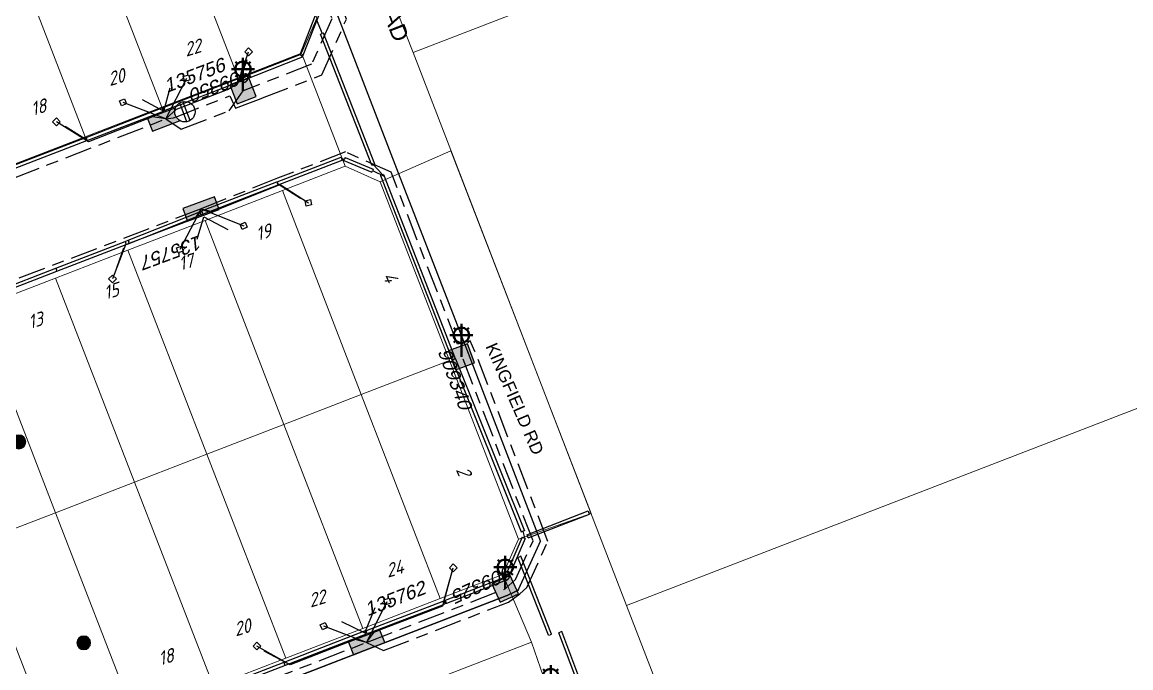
# Model space of a CAD drawing. Header units: metres. Extents: x 310412 to 311596, y 6269899 to 6270937.
# Drawn here: x 310675.7 to 310838.4, y 6270157.6 to 6270252.4 of the extents above; entities that cross this region are included whole.
import ezdxf
from ezdxf.enums import TextEntityAlignment as Align

# ---------------------------------------------------------------- set-up
doc = ezdxf.new("R2010")
doc.units = ezdxf.units.M
doc.linetypes.add('Cable Exist UG', pattern=[8.2, 4, -1.2, 1.8, -1.2])
doc.layers.get('0').update_dxf_attribs({"color": 6})
doc.layers.add('Cadastre Land Parcels_SP_EXT', color=9, linetype='Continuous', lineweight=5)
doc.layers.add('Cadastre Roads_SP_EXT', color=9, linetype='Continuous', lineweight=5)
for name, color, linetype in [('Duct_SP_EXT', 7, 'Continuous'), ('Equip_LV_EXT', 7, 'Continuous'), ('Equip_SP_SL_EXT', 7, 'Continuous'), ('Mains_HV_EXT', 7, 'Continuous'), ('Mains_LV_EXT', 7, 'Continuous'), ('Notes_HV_MISC', 7, 'Continuous'), ('Notes_LV_MISC', 7, 'Continuous'), ('Services_SP_EXT', 7, 'Continuous'), ('SupportsOH_SP_TR_HV_LV_SL_EXT', 7, 'Continuous'), ('SupportsUG_SP_LV_EXT', 7, 'Continuous'), ('SupportsUG_SP_LV_SL_EXT', 7, 'Continuous'), ('Trench_SP_EXT', 7, 'Continuous')]:
    doc.layers.add(name, color=color, linetype=linetype)
doc.styles.add('ARIAL', font='arial.ttf', dxfattribs={"height": 2})
doc.styles.add('COLUMN_LABEL', font='arial.ttf')
doc.styles.add('iecARIAL', font='arial.ttf', dxfattribs={"height": 2})
doc.styles.add('ISOCP ITALIC', font='isocp.shx', dxfattribs={"oblique": 20})
doc.styles.add('POLE_LABEL', font='arial.ttf')
doc.styles.get("Standard").update_dxf_attribs({"font": 'arial.ttf'})

# ---------------------------------------------------------------- blocks, each defined once
blk = doc.blocks.new('COLUMN_EXT')
blk.add_hatch(color=256).paths.add_polyline_path([(-1.49, 1.48), (-1.49, -1.49), (1.48, -1.49), (1.48, 1.48)])
blk.add_lwpolyline([(-1.49, -1.49), (1.48, -1.49), (1.48, 1.48), (-1.49, 1.48)], close=True)
at = {"style": 'COLUMN_LABEL', "oblique": 15, "flags": 8}
blk.add_attdef('ASSET_NUM', text='', height=2, rotation=180, dxfattribs=at).set_placement((2, 2), align=Align.MIDDLE_LEFT)
at = {"flags": 9}
for tag, style, p in [('STRUCTURE_PLANT_NUMBER', 'POLE_LABEL', (1.81, 0.03)), ('STREET_CODE', 'COLUMN_LABEL', (1.81, -0.2))]:
    blk.add_attdef(tag, text='', height=0.2, dxfattribs=dict(at, style=style)).set_placement(p, align=Align.MIDDLE_LEFT)
for tag, p in [('COLUMN_TYPE', (1.81, -0.4)), ('OWNED_BY', (1.81, -0.6)), ('STATE', (1.81, -0.8)), ('USAGE', (1.81, -1)), ('STREETNAME', (1.81, -1.6)), ('LEGEND', (1.81, -1.2)), ('LOCATION', (1.81, -1.4)), ('SUBURB', (1.81, -1.8)), ('NOTES', (1.81, -2))]:
    blk.add_attdef(tag, text='', height=0.2, dxfattribs=at).set_placement(p, align=Align.MIDDLE_LEFT)
at = {"flags": 1}
blk.add_attdef('Z', (1.81, -2.35), '', height=0.2, dxfattribs=at)
blk = doc.blocks.new('PILLAR_EXT')
blk.add_hatch(color=256).paths.add_polyline_path([(-2.475, 0.99), (-2.475, -0.99), (2.475, -0.99), (2.475, 0.99)])
blk.add_lwpolyline([(-2.475, -0.99), (2.475, -0.99), (2.475, 0.99), (-2.475, 0.99)], close=True)
at = {"style": 'ARIAL', "oblique": 15, "flags": 8}
blk.add_attdef('ASSET_NUM', (1.5, 3.5), '', height=2, dxfattribs=at)
for tag, p, flags in [('OWNED_BY', (0, -0.2), 9), ('STATE', (0, -0.4), 9), ('SUPPORT_TYPE', (0, -0.6), 9), ('STREETNAME', (0, -1.8), 9), ('USAGE', (0, -0.8), 9), ('LEGEND', (0, -1), 9), ('LOCATION', (0, -1.2), 9), ('NOTES', (0, -1.4), 9), ('PARENT', (0, -1.6), 9), ('SUBURB', (0, -2), 1)]:
    blk.add_attdef(tag, p, '', height=0.2, dxfattribs=dict(flags=flags))
blk = doc.blocks.new('SL_LANTERN_EXT')
at = {"lineweight": 40}
for p, q in [((-1.46, 5.68), (-1.06, 5.28)), ((0, 1.97), (0, 6.47)), ((1.46, 5.68), (1.06, 5.28)), ((-2.25, 4.22), (2.25, 4.22)), ((-1.46, 2.76), (-1.06, 3.16)), ((0, 0), (0, 2.72)), ((1.46, 2.76), (1.06, 3.16))]:
    blk.add_line(p, q, dxfattribs=at)
blk.add_circle((0, 4.22), 1.5, dxfattribs=at)
at = {"style": 'iecARIAL', "flags": 9}
blk.add_attdef('ASSET_NUM', (1.5, 1.5), '', height=2.5, dxfattribs=at)
for tag, p, height, flags in [('OPERATING_VOLTAGE', (0.98, -1.65), 0.2, 9), ('ORIENTATION', (0.98, -1.85), 0.2, 9), ('OWNED_BY', (0.98, -2.05), 0.2, 9), ('STATE', (0.98, -2.25), 0.2, 9), ('CONSTRUCTED_VOLTAGE', (0.98, -0.65), 0.2, 9), ('CONTROL_TYPE', (0.98, -0.85), 0.2, 9), ('LANTERN_PURPOSE', (0.98, -1.05), 0.2, 9), ('LANTERN_TYPE', (0.98, -1.25), 0.2, 9), ('NO_PHASES', (0.98, -1.45), 0.2, 9), ('LNUMBER', (2.18, -3.25), 2.5, 8), ('USAGE', (0.98, -2.45), 0.2, 9), ('CEXIST', (0.98, -2.65), 0.2, 9), ('CNEW', (0.98, -2.85), 0.2, 9), ('CNUMBER', (0.98, -3.05), 0.2, 9), ('CREMOVE', (0.98, -3.25), 0.2, 9), ('CREPLACE', (0.98, -3.45), 0.2, 9), ('LKINGHEIGHT', (0.98, -3.65), 0.2, 9), ('LBRACKET', (0.98, -3.85), 0.2, 9), ('LBRACKETVOCAB', (0.98, -4.05), 0.2, 9), ('LCATEGORY', (0.98, -4.25), 0.2, 9), ('LCHARGE1', (0.98, -4.45), 0.2, 9), ('LCHARGE1PERCENT', (0.98, -4.65), 0.2, 9), ('LCHARGE2', (0.98, -4.85), 0.2, 9), ('LCHARGE2PERCENT', (0.98, -5.05), 0.2, 9), ('LCHARGE3', (0.98, -5.25), 0.2, 9), ('LCHARGE3PERCENT', (0.98, -5.45), 0.2, 9), ('LEXIST', (0.98, -5.65), 0.2, 9), ('LLAMP', (0.98, -5.85), 0.2, 9), ('LLAMPVOCAB', (0.98, -6.05), 0.2, 9), ('LMAST', (0.98, -6.25), 0.2, 9), ('LMASTVOCAB', (0.98, -6.45), 0.2, 9), ('LNEW', (0.98, -6.65), 0.2, 9), ('LANTNUMBER', (0.98, -6.85), 0.2, 9), ('LOUTREACH', (0.98, -7.25), 0.2, 9), ('LOUTREACHVOCAB', (0.98, -7.45), 0.2, 9), ('LRATECODE', (0.98, -7.65), 0.2, 9), ('LREMOVE', (0.98, -7.85), 0.2, 9), ('LREPLACE', (0.98, -8.05), 0.2, 9), ('LTYPE', (0.98, -8.25), 0.2, 9), ('LTYPEVOCAB', (0.98, -8.45), 0.2, 9), ('LEGEND', (0.98, -8.65), 0.2, 9), ('LOCATION', (0.98, -8.85), 0.2, 9), ('STREETNAME', (0.98, -9.25), 0.2, 9), ('SUBURB', (0.98, -9.45), 0.2, 1), ('NOTES', (0.98, -9.05), 0.2, 9)]:
    blk.add_attdef(tag, p, '', height=height, dxfattribs=dict(flags=flags))
blk = doc.blocks.new('CCP_EXT')
at = {"flags": 9}
for tag, p in [('LIFE_SUPPORT', (0, -1.6)), ('STATE', (0, -1.8)), ('NOTES', (0, -2))]:
    blk.add_attdef(tag, text='', height=0.2, dxfattribs=at).set_placement(p, align=Align.MIDDLE_LEFT)
blk.add_wipeout([(0, 0.57), (0.57, 0), (0, -0.57), (-0.57, 0)])
blk.add_lwpolyline([(-0.57, 0), (0, 0.57), (0.57, 0), (0, -0.57), (-0.57, 0)])
at = {"flags": 1}
blk.add_attdef('Z', (0, 0), '', height=0.2, dxfattribs=at)
at = {"flags": 9}
for tag, p in [('CCP_TYPE', (0, 0)), ('CONSTRUCTED_VOLTAGE', (0, -0.2)), ('OPERATING_VOLTAGE', (0, -0.6)), ('ORIENTATION', (0, -0.8)), ('OWNED_BY', (0, -1)), ('NO_PHASES', (0, -0.4)), ('USAGE', (0, -1.2)), ('LEGEND', (0, -1.4))]:
    blk.add_attdef(tag, text='', height=0.2, dxfattribs=at).set_placement(p, align=Align.MIDDLE_LEFT)
blk = doc.blocks.new('POLE_EXT')
blk.add_hatch(color=256).paths.add_polyline_path([(-1, 0, 1), (1, 0, 1)])
blk.add_lwpolyline([(-1, 0, 1), (1, 0, 1)], format="xyb", close=True)
for tag, height, flags, p in [('pNumber', 2.5, 8, (-17.84, 2.07)), ('OWNED_BY', 0.2, 9, (1.35, -0.4)), ('SPECIAL_USE', 0.2, 9, (1.35, -0.8)), ('STATE', 0.2, 9, (1.35, -1)), ('cLV', 0.2, 9, (1.35, -1.4)), ('hDepth', 0.2, 9, (1.35, -1.6)), ('PARENT', 0.2, 9, (1.35, -0.6)), ('USAGE', 0.2, 9, (1.35, -1.2)), ('hDia', 0.2, 9, (1.35, -1.8)), ('cHV', 0.2, 9, (1.35, -2)), ('LBRACKET', 0.2, 9, (1.35, -2.2)), ('LExisting', 0.2, 9, (1.35, -2.4)), ('LANTNUMBER', 0.2, 9, (1.35, -2.6)), ('LOther', 0.2, 9, (1.35, -2.8)), ('LRemove', 0.2, 9, (1.35, -3)), ('LEGEND', 0.2, 9, (1.35, -3.2)), ('cLinedev', 0.2, 9, (1.35, -3.4)), ('pExisting', 0.2, 9, (1.35, -3.8)), ('pFooting', 0.2, 9, (1.35, -4.4)), ('pNew', 0.2, 9, (1.35, -4.6)), ('LOCATION', 0.2, 9, (1.35, -3.6)), ('PFNUMBER', 0.2, 9, (1.35, -4)), ('NEWPFNUMBER', 0.2, 9, (1.35, -4.2)), ('pRelocate', 0.2, 9, (1.35, -5)), ('pRemove', 0.2, 9, (1.35, -5.2)), ('pReplace', 0.2, 9, (1.35, -5.4)), ('pStay', 0.2, 9, (1.35, -5.6)), ('pType', 0.2, 9, (1.35, -5.8)), ('cspan', 0.2, 9, (1.35, -6)), ('STREETNAME', 0.2, 9, (1.35, -6.2)), ('SUBURB', 0.2, 9, (1.35, -6.4)), ('NOTES', 0.2, 9, (1.35, -6.6)), ('OPERATED_BY', 0.2, 9, (1.36, -7.01)), ('MAINTAINED_BY', 0.2, 9, (1.36, -6.81))]:
    blk.add_attdef(tag, text='', height=height, dxfattribs=dict(flags=flags)).set_placement(p, align=Align.MIDDLE_LEFT)
at = {"style": 'POLE_LABEL', "oblique": 15, "flags": 9}
blk.add_attdef('ASSET_NUM', text='', height=2, dxfattribs=at).set_placement((2, 2), align=Align.MIDDLE_LEFT)
at = {"style": 'POLE_LABEL', "flags": 9}
for tag, p in [('STRUCTURE_PLANT_NUMBER', (1.35, 0.03)), ('STREET_CODE', (1.35, -0.2))]:
    blk.add_attdef(tag, text='', height=0.2, dxfattribs=at).set_placement(p, align=Align.MIDDLE_LEFT)
at = {"flags": 1}
blk.add_attdef('Z', (1.35, -7.33), '', height=0.2, dxfattribs=at)
blk = doc.blocks.new('LV_UG_LINKS_CLOSED_EXT')
blk.add_wipeout([(-1.06, 1.06), (-1.18, 0.92), (-1.29, 0.76), (-1.37, 0.59), (-1.43, 0.42), (-1.48, 0.23), (-1.49, 0.05), (-1.49, -0.14), (-1.46, -0.33), (-1.41, -0.51), (-1.33, -0.68), (-1.24, -0.84), (-1.12, -0.99), (-0.99, -1.12), (-0.84, -1.24), (-0.68, -1.33), (-0.51, -1.41), (-0.33, -1.46), (-0.14, -1.49), (0.05, -1.49), (0.23, -1.48), (0.42, -1.43), (0.59, -1.37), (0.76, -1.29), (0.92, -1.18), (1.06, -1.06), (1.18, -0.92), (1.29, -0.76), (1.37, -0.59), (1.43, -0.42), (1.48, -0.23), (1.49, -0.05), (1.49, 0.14), (1.46, 0.33), (1.41, 0.51), (1.33, 0.68), (1.24, 0.84), (1.12, 0.99), (0.99, 1.12), (0.84, 1.24), (0.68, 1.33), (0.51, 1.41), (0.33, 1.46), (0.14, 1.49), (-0.05, 1.49), (-0.23, 1.48), (-0.42, 1.43), (-0.59, 1.37), (-0.76, 1.29), (-0.92, 1.18)])
for p, q in [((-0.25, -1.48), (-0.25, 1.48)), ((0.25, -1.48), (0.25, 1.48))]:
    blk.add_line(p, q)
blk.add_circle((0, 0), 1.5)
at = {"flags": 9}
for tag, p in [('ACTUAL_STATUS', (0, 0)), ('CONSTRUCTED_VOLTAGE', (0, -0.2)), ('OPERATING_VOLTAGE', (0, -0.6)), ('ORIENTATION', (0, -0.8)), ('STATE', (0, -1)), ('SWITCH_TYPE', (0, -1.2)), ('NO_PHASES', (0, -0.4)), ('USAGE', (0, -1.4)), ('NOTES', (0, -1.6))]:
    blk.add_attdef(tag, text='', height=0.2, dxfattribs=at).set_placement(p, align=Align.MIDDLE_LEFT)
at = {"flags": 1}
blk.add_attdef('Z', (0, 0), '', height=0.2, dxfattribs=at)

msp = doc.modelspace()

# ---------------------------------------------------------------- linework, layer by layer
at = {"layer": 'Cadastre Land Parcels_SP_EXT', "linetype": 'Continuous'}
for points in [[(310970.77, 6270343.22), (310942.8, 6270415.67), (310703.87, 6270323.38), (310732.66, 6270248.95), (310733.05, 6270247.97), (310827.71, 6270284.55), (310826.61, 6270287.56), (310970.77, 6270343.22)], [(310764.38, 6270166.81), (311003.27, 6270259.12), (310970.77, 6270343.22), (310826.61, 6270287.56), (310827.71, 6270284.55), (310733.05, 6270247.97), (310764.38, 6270166.81)], [(310716.65, 6270247.87), (310718.94, 6270253.04), (310708.81, 6270279.28), (310695.78, 6270274.24), (310707.36, 6270244.28), (310716.65, 6270247.87)], [(310707.36, 6270244.28), (310695.78, 6270274.24), (310684.59, 6270269.92), (310696.17, 6270239.96), (310707.36, 6270244.28)], [(310696.17, 6270239.96), (310684.59, 6270269.92), (310673.36, 6270265.58), (310684.94, 6270235.62), (310696.17, 6270239.96)], [(310684.94, 6270235.62), (310673.36, 6270265.58), (310661.92, 6270261.16), (310673.5, 6270231.2), (310684.94, 6270235.62)], [(310824.86, 6270010.23), (311063.78, 6270102.53), (311034.14, 6270179.24), (311023.13, 6270207.74), (311003.27, 6270259.12), (310764.38, 6270166.81), (310791.81, 6270095.77), (310824.86, 6270010.23)], [(310738.37, 6270202.76), (310728.23, 6270228.99), (310723.06, 6270231.28), (310713.87, 6270227.73), (310725.45, 6270197.77), (310738.37, 6270202.76)], [(310725.45, 6270197.77), (310713.87, 6270227.73), (310702.52, 6270223.34), (310714.1, 6270193.38), (310725.45, 6270197.77)], [(310714.1, 6270193.38), (310702.52, 6270223.34), (310691.2, 6270218.97), (310702.78, 6270189.01), (310714.1, 6270193.38)], [(310702.78, 6270189.01), (310691.2, 6270218.97), (310680.58, 6270214.86), (310692.16, 6270184.9), (310702.78, 6270189.01)], [(310692.16, 6270184.9), (310680.58, 6270214.86), (310668.98, 6270210.38), (310680.56, 6270180.42), (310692.16, 6270184.9)], [(310680.56, 6270180.42), (310668.98, 6270210.38), (310657.24, 6270205.84), (310668.82, 6270175.88), (310680.56, 6270180.42)], [(310746.21, 6270171.36), (310748.5, 6270176.53), (310738.37, 6270202.76), (310725.45, 6270197.77), (310737.03, 6270167.82), (310746.21, 6270171.36)], [(310737.03, 6270167.82), (310725.45, 6270197.77), (310714.1, 6270193.38), (310725.68, 6270163.43), (310737.03, 6270167.82)], [(310725.68, 6270163.43), (310714.1, 6270193.38), (310702.78, 6270189.01), (310714.36, 6270159.05), (310725.68, 6270163.43)], [(310714.36, 6270159.05), (310702.78, 6270189.01), (310692.16, 6270184.9), (310703.74, 6270154.95), (310714.36, 6270159.05)], [(310703.74, 6270154.95), (310692.16, 6270184.9), (310680.56, 6270180.42), (310692.14, 6270150.47), (310703.74, 6270154.95)], [(310690.11, 6270149.68), (310692.14, 6270150.47), (310680.56, 6270180.42), (310668.82, 6270175.88), (310680.4, 6270145.93), (310690.11, 6270149.68)], [(310680.4, 6270145.93), (310668.82, 6270175.88), (310658.2, 6270171.78), (310669.78, 6270141.83), (310680.4, 6270145.93)]]:
    msp.add_lwpolyline(points, close=True, dxfattribs=at)
at = {"layer": 'Cadastre Roads_SP_EXT', "linetype": 'Continuous'}
msp.add_lwpolyline([(310759.17, 6270180.32), (310738.61, 6270233.57), (310728.23, 6270228.99), (310738.37, 6270202.76), (310748.5, 6270176.53), (310759.17, 6270180.32)], close=True, dxfattribs=at)
at = {"layer": 'Duct_SP_EXT'}
for p, q in [((310716.47, 6270247.72), (310719.06, 6270254.34)), ((310716.84, 6270247.35), (310719.51, 6270254.17)), ((310719.46, 6270250.67), (310719.68, 6270250.76)), ((310726.99, 6270231.43), (310719.46, 6270250.67)), ((310719.91, 6270250.84), (310719.68, 6270250.76)), ((310727.44, 6270231.6), (310719.91, 6270250.84)), ((310716.47, 6270247.72), (310716.65, 6270247.54)), ((310716.84, 6270247.35), (310716.65, 6270247.54)), ((310707.43, 6270244.17), (310707.47, 6270244.19)), ((310707.43, 6270244.17), (310707.52, 6270243.95)), ((310707.47, 6270244.19), (310707.56, 6270243.97)), ((310707.47, 6270244.19), (310707.56, 6270243.97)), ((310707.61, 6270243.73), (310707.52, 6270243.95)), ((310707.65, 6270243.74), (310707.56, 6270243.97)), ((310707.65, 6270243.74), (310707.56, 6270243.97)), ((310707.61, 6270243.73), (310707.65, 6270243.74)), ((310696.24, 6270239.85), (310696.26, 6270239.86)), ((310696.24, 6270239.85), (310696.33, 6270239.63)), ((310696.26, 6270239.86), (310696.35, 6270239.63)), ((310696.26, 6270239.86), (310696.35, 6270239.63)), ((310696.41, 6270239.4), (310696.33, 6270239.63)), ((310696.43, 6270239.41), (310696.35, 6270239.63)), ((310696.43, 6270239.41), (310696.35, 6270239.63)), ((310696.41, 6270239.4), (310696.43, 6270239.41)), ((310673.57, 6270231.09), (310685.01, 6270235.51)), ((310685.01, 6270235.51), (310685.05, 6270235.53)), ((310685.01, 6270235.51), (310685.1, 6270235.29)), ((310685.05, 6270235.53), (310685.13, 6270235.3)), ((310685.05, 6270235.53), (310685.13, 6270235.3)), ((310673.75, 6270230.65), (310685.18, 6270235.06)), ((310685.18, 6270235.06), (310685.1, 6270235.29)), ((310685.22, 6270235.08), (310685.13, 6270235.3)), ((310685.22, 6270235.08), (310685.13, 6270235.3)), ((310685.18, 6270235.06), (310685.22, 6270235.08)), ((310713.08, 6270229), (310722.49, 6270232.64)), ((310722.49, 6270232.64), (310722.58, 6270232.42)), ((310722.66, 6270232.19), (310722.58, 6270232.42)), ((310722.89, 6270232.11), (310722.98, 6270232.33)), ((310723.07, 6270232.55), (310722.98, 6270232.33)), ((310723.07, 6270232.55), (310727.2, 6270230.84)), ((310713.25, 6270228.56), (310722.66, 6270232.19)), ((310722.89, 6270232.11), (310727.01, 6270230.4)), ((310726.99, 6270231.43), (310727.22, 6270231.51)), ((310727.01, 6270230.4), (310727.11, 6270230.62)), ((310727.2, 6270230.84), (310727.11, 6270230.62)), ((310727.44, 6270231.6), (310727.22, 6270231.51)), ((310701.99, 6270224.72), (310713.06, 6270229)), ((310713.06, 6270229), (310713.15, 6270228.77)), ((310713.07, 6270229), (310713.15, 6270228.77)), ((310713.07, 6270229), (310713.08, 6270229)), ((310713.08, 6270229), (310713.17, 6270228.78)), ((310728.27, 6270229.92), (310728.49, 6270230.01)), ((310728.27, 6270229.92), (310738.77, 6270202.9)), ((310728.71, 6270230.09), (310728.49, 6270230.01)), ((310728.71, 6270230.09), (310739.22, 6270203.08)), ((310702.17, 6270224.27), (310713.24, 6270228.55)), ((310713.24, 6270228.55), (310713.15, 6270228.77)), ((310713.24, 6270228.55), (310713.15, 6270228.77)), ((310713.25, 6270228.56), (310713.17, 6270228.78)), ((310713.24, 6270228.55), (310713.25, 6270228.56)), ((310701.74, 6270224.62), (310701.99, 6270224.72)), ((310701.74, 6270224.62), (310701.82, 6270224.4)), ((310701.91, 6270224.18), (310701.82, 6270224.4)), ((310701.91, 6270224.18), (310702.17, 6270224.27)), ((310701.99, 6270224.72), (310702.08, 6270224.5)), ((310701.99, 6270224.72), (310702.08, 6270224.5)), ((310702.17, 6270224.27), (310702.08, 6270224.5)), ((310702.17, 6270224.27), (310702.08, 6270224.5)), ((310680.6, 6270216.32), (310690.78, 6270220.25)), ((310690.78, 6270220.25), (310691.22, 6270220.42)), ((310690.78, 6270220.25), (310690.87, 6270220.03)), ((310690.78, 6270220.25), (310690.87, 6270220.03)), ((310690.96, 6270219.8), (310690.87, 6270220.03)), ((310690.96, 6270219.8), (310690.87, 6270220.03)), ((310690.96, 6270219.8), (310691.39, 6270219.97)), ((310691.22, 6270220.42), (310691.31, 6270220.2)), ((310691.39, 6270219.97), (310691.31, 6270220.2)), ((310669.01, 6270211.84), (310680.6, 6270216.32)), ((310680.6, 6270216.32), (310680.69, 6270216.09)), ((310680.78, 6270215.87), (310680.69, 6270216.09)), ((310669.19, 6270211.39), (310680.78, 6270215.87)), ((310738.77, 6270202.9), (310739, 6270202.99)), ((310739.22, 6270203.08), (310739, 6270202.99)), ((310739.25, 6270203.03), (310739.02, 6270202.94)), ((310739.25, 6270203.03), (310749.38, 6270177.78)), ((310738.8, 6270202.85), (310739.02, 6270202.94)), ((310738.8, 6270202.85), (310748.93, 6270177.6)), ((310749.75, 6270177.19), (310758.75, 6270180.68)), ((310749.92, 6270176.74), (310758.92, 6270180.23)), ((310758.75, 6270180.68), (310758.83, 6270180.45)), ((310758.92, 6270180.23), (310758.83, 6270180.45)), ((310748.93, 6270177.6), (310749.15, 6270177.69)), ((310749.38, 6270177.78), (310749.15, 6270177.69)), ((310749.75, 6270177.19), (310749.83, 6270176.96)), ((310749.92, 6270176.74), (310749.83, 6270176.96)), ((310749.04, 6270176.82), (310746.88, 6270171.84)), ((310749.48, 6270176.63), (310747.32, 6270171.65)), ((310749.04, 6270176.82), (310749.26, 6270176.73)), ((310749.48, 6270176.63), (310749.26, 6270176.73)), ((310748.42, 6270173.85), (310748.64, 6270173.93)), ((310752.92, 6270162.43), (310748.42, 6270173.85)), ((310748.87, 6270174.02), (310748.64, 6270173.93)), ((310753.36, 6270162.6), (310748.87, 6270174.02)), ((310746.45, 6270170.91), (310737.76, 6270167.55)), ((310746.63, 6270170.46), (310737.93, 6270167.11)), ((310746.45, 6270170.91), (310746.54, 6270170.69)), ((310746.63, 6270170.46), (310746.54, 6270170.69)), ((310746.88, 6270171.84), (310746.88, 6270171.84)), ((310746.88, 6270171.84), (310746.88, 6270171.84)), ((310746.88, 6270171.84), (310747.1, 6270171.74)), ((310746.88, 6270171.84), (310747.1, 6270171.74)), ((310746.88, 6270171.84), (310747.1, 6270171.74)), ((310747.32, 6270171.65), (310747.1, 6270171.74)), ((310747.32, 6270171.65), (310747.1, 6270171.74)), ((310747.32, 6270171.65), (310747.1, 6270171.74)), ((310747.32, 6270171.65), (310747.32, 6270171.65)), ((310747.32, 6270171.65), (310747.32, 6270171.65)), ((310737.42, 6270167.41), (310737.51, 6270167.19)), ((310737.59, 6270166.97), (310737.51, 6270167.19)), ((310737.76, 6270167.55), (310737.59, 6270167.49)), ((310737.59, 6270167.49), (310737.67, 6270167.26)), ((310737.76, 6270167.04), (310737.67, 6270167.26)), ((310737.76, 6270167.55), (310737.85, 6270167.33)), ((310737.93, 6270167.11), (310737.85, 6270167.33)), ((310737.93, 6270167.11), (310737.76, 6270167.04)), ((310726.01, 6270163.06), (310726.1, 6270162.83)), ((310726.18, 6270162.61), (310726.1, 6270162.83)), ((310726.14, 6270163.1), (310726.23, 6270162.87)), ((310726.31, 6270162.65), (310726.23, 6270162.87)), ((310752.92, 6270162.43), (310753.14, 6270162.51)), ((310753.36, 6270162.6), (310753.14, 6270162.51)), ((310754.43, 6270162.79), (310754.65, 6270162.87)), ((310758.7, 6270151.48), (310754.43, 6270162.79)), ((310754.88, 6270162.96), (310754.65, 6270162.87)), ((310759.15, 6270151.65), (310754.88, 6270162.96)), ((310714.08, 6270158.45), (310692.28, 6270150.03)), ((310714.26, 6270158), (310692.45, 6270149.58)), ((310714.08, 6270158.45), (310714.17, 6270158.22)), ((310714.08, 6270158.45), (310714.17, 6270158.22)), ((310714.26, 6270158), (310714.17, 6270158.22)), ((310714.26, 6270158), (310714.17, 6270158.22))]:
    msp.add_line(p, q, dxfattribs=at)
at = {"layer": 'Trench_SP_EXT', "linetype": 'Cable Exist UG'}
for points in [[(310718.81, 6270252.9), (310719.68, 6270250.76)], [(310693.27, 6270241.11), (310696.49, 6270239.39), (310697.41, 6270242.81)], [(310722.58, 6270232.42), (310722.98, 6270232.33)], [(310727.18, 6270230.62), (310728.82, 6270229.85)], [(310727.22, 6270231.51), (310727.88, 6270230.8), (310728.48, 6270230.16)], [(310701.36, 6270220.56), (310702.32, 6270223.85), (310705.89, 6270221.96)], [(310749.15, 6270177.69), (310749.37, 6270176.93), (310749.27, 6270176.66)], [(310737.51, 6270167.24), (310738.45, 6270170.57)], [(310746.54, 6270170.69), (310747.1, 6270171.74)], [(310722.53, 6270164.46), (310725.96, 6270162.78), (310727.56, 6270166.72)]]:
    msp.add_lwpolyline(points, dxfattribs=at)

# ---------------------------------------------------------------- block references
at = {"layer": 'Equip_SP_SL_EXT', "xscale": 0.75, "yscale": 0.75, "zscale": 0.75}
for p in [(310708.08, 6270242.37), (310740.13, 6270203.32), (310746.57, 6270169.24), (310753.24, 6270153.2)]:
    msp.add_blockref('SL_LANTERN_EXT', p, dxfattribs=at)
at = {"layer": 'Notes_HV_MISC'}
for p in [(310675.21, 6270190.82), (310684.71, 6270161.32)]:
    msp.add_blockref('POLE_EXT', p, dxfattribs=at)
at = {"layer": 'SupportsOH_SP_TR_HV_LV_SL_EXT'}
for p in [(310675.21, 6270190.82), (310684.71, 6270161.32)]:
    msp.add_blockref('POLE_EXT', p, dxfattribs=at)
at = {"layer": 'SupportsUG_SP_LV_EXT'}
ref = msp.add_blockref('PILLAR_EXT', (310696.75, 6270238.24), dxfattribs=dict(at, rotation=20.80044710457322))
ref.add_attrib('ASSET_NUM', '135756', (310696.91, 6270242.04), dxfattribs={"layer": '0', "height": 2, "rotation": 20.8004, "style": 'ARIAL', "oblique": 15})
ref = msp.add_blockref('PILLAR_EXT', (310701.93, 6270225.03), dxfattribs=dict(at, rotation=200.372941923621))
ref.add_attrib('ASSET_NUM', '135757', (310701.75, 6270221.23), dxfattribs={"layer": '0', "height": 2, "rotation": 200.3729, "style": 'ARIAL', "oblique": 15})
ref = msp.add_blockref('PILLAR_EXT', (310726.23, 6270161.38), dxfattribs=dict(at, rotation=21.2343511060359))
ref.add_attrib('ASSET_NUM', '135762', (310726.36, 6270165.19), dxfattribs={"layer": '0', "height": 2, "rotation": 21.2344, "style": 'ARIAL', "oblique": 15})
at = {"layer": 'SupportsUG_SP_LV_SL_EXT'}
ref = msp.add_blockref('COLUMN_EXT', (310708.08, 6270242.37), dxfattribs=dict(at, rotation=20.87033188196352))
ref.add_attrib('ASSET_NUM', '909350', dxfattribs={"layer": '0', "height": 2, "rotation": 200.8703, "style": 'COLUMN_LABEL', "oblique": 15}).set_placement((310709.24, 6270244.95), align=Align.MIDDLE_LEFT)
ref = msp.add_blockref('COLUMN_EXT', (310740.13, 6270203.32), dxfattribs=dict(at, rotation=110.2899890041384))
ref.add_attrib('ASSET_NUM', '909340', dxfattribs={"layer": '0', "height": 2, "rotation": 290.29, "style": 'COLUMN_LABEL', "oblique": 15}).set_placement((310737.56, 6270204.5), align=Align.MIDDLE_LEFT)
ref = msp.add_blockref('COLUMN_EXT', (310746.57, 6270169.24), dxfattribs=dict(at, rotation=24.39624160213756))
ref.add_attrib('ASSET_NUM', '909325', dxfattribs={"layer": '0', "height": 2, "rotation": 204.3962, "style": 'COLUMN_LABEL', "oblique": 15}).set_placement((310747.57, 6270171.89), align=Align.MIDDLE_LEFT)

# ---------------------------------------------------------------- texts
at = {"layer": 'Cadastre Land Parcels_SP_EXT', "style": 'ISOCP ITALIC', "oblique": 20}
for s, rotation, p in [('22', 16.921, (310699.74, 6270247.36)), ('20', 16.9183, (310688.53, 6270243.03)), ('18', 16.9193, (310677.2, 6270238.65)), ('19', 16.9181, (310710.22, 6270220.3)), ('17', 16.9184, (310698.88, 6270215.92)), ('15', 16.9233, (310687.91, 6270211.67)), ('4', 293.5157, (310728.52, 6270215.26)), ('13', 16.9191, (310676.8, 6270207.38)), ('2', 293.5153, (310739.29, 6270186.75)), ('24', 16.9207, (310729.33, 6270170.86)), ('22', 16.9195, (310717.99, 6270166.48)), ('20', 16.922, (310707.02, 6270162.24)), ('18', 16.9191, (310695.91, 6270157.95))]:
    msp.add_text(s, height=2, rotation=rotation, dxfattribs=at).set_placement(p)
at = {"layer": 'Cadastre Roads_SP_EXT'}
msp.add_text('KINGFIELD RD', height=1.8, rotation=293.5039, dxfattribs=at).set_placement((310743.64, 6270204.86))
at = {"layer": 'Notes_HV_MISC', "color": 7, "insert": (310710.66, 6270300.06), "char_height": 2.4, "attachment_point": 7, "rotation": 291.1225, "line_spacing_factor": 0.6}
msp.add_mtext('{\\fArial|b0|i0|c0|p39;KINGFIELD                             ROAD}', dxfattribs=at)

# ---------------------------------------------------------------- next in the draw order: block references
at = {"layer": 'Services_SP_EXT'}
for p in [(310708.9, 6270248.09), (310680.69, 6270237.81), (310688.93, 6270214.75), (310738.94, 6270172.33), (310710.13, 6270160.85)]:
    msp.add_blockref('CCP_EXT', p, dxfattribs=at)
for p, rotation in [((310699.83, 6270244.22), 242.8004472317367), ((310690.48, 6270240.67), 338.8004472954264), ((310717.68, 6270225.92), 146.9092608048877), ((310708.19, 6270222.55), 158.3729420709473), ((310698.81, 6270219.07), 62.3729417455032), ((310729.26, 6270167.39), 243.2343512051483), ((310719.94, 6270163.77), 339.2343513044609)]:
    msp.add_blockref('CCP_EXT', p, dxfattribs=dict(at, rotation=rotation))

# ---------------------------------------------------------------- next in the draw order: linework, layer by layer
at = {"layer": 'Cadastre Roads_SP_EXT', "linetype": 'Continuous'}
msp.add_lwpolyline([(310668.98, 6270210.38), (310680.58, 6270214.86), (310691.2, 6270218.97), (310702.52, 6270223.34), (310713.87, 6270227.73), (310723.06, 6270231.28), (310716.65, 6270247.87), (310707.36, 6270244.28), (310696.17, 6270239.96), (310684.94, 6270235.62), (310673.5, 6270231.2)], dxfattribs=at)
for points in [[(310750.4, 6270161.41), (310746.21, 6270171.36), (310737.03, 6270167.82), (310725.68, 6270163.43), (310714.36, 6270159.05), (310703.74, 6270154.95), (310692.14, 6270150.47), (310690.11, 6270149.68), (310693.59, 6270139.46), (310750.4, 6270161.41)], [(310725.5, 6270140.28), (310753.93, 6270151.26), (310750.4, 6270161.41), (310693.59, 6270139.46), (310697.05, 6270129.29), (310725.5, 6270140.28)]]:
    msp.add_lwpolyline(points, close=True, dxfattribs=at)
at = {"layer": 'Duct_SP_EXT'}
for p, q in [((310707.47, 6270244.19), (310716.47, 6270247.72)), ((310707.65, 6270243.74), (310716.84, 6270247.35)), ((310685.05, 6270235.53), (310696.24, 6270239.85)), ((310685.22, 6270235.08), (310696.41, 6270239.4)), ((310691.22, 6270220.42), (310701.74, 6270224.62)), ((310691.39, 6270219.97), (310701.91, 6270224.18)), ((310680.78, 6270215.87), (310690.96, 6270219.8)), ((310737.42, 6270167.41), (310726.14, 6270163.1)), ((310737.59, 6270166.97), (310726.31, 6270162.65)), ((310726.01, 6270163.06), (310714.08, 6270158.45)), ((310726.18, 6270162.61), (310714.26, 6270158))]:
    msp.add_line(p, q, dxfattribs=at)
at = {"layer": 'Mains_LV_EXT', "linetype": 'Cable Exist UG'}
for points in [[(310651.5, 6270220.61), (310696.75, 6270238.24)], [(310726.23, 6270161.38), (310728.68, 6270160.19), (310728.68, 6270160.19), (310747.06, 6270167.28), (310748.72, 6270168.49), (310748.72, 6270168.49), (310749.75, 6270169.43), (310752.82, 6270176.22), (310742.13, 6270204.08), (310741.44, 6270205.66), (310739.57, 6270205.16), (310739.57, 6270205.16), (310729.81, 6270230.43), (310723.12, 6270233.39), (310713.17, 6270229.54), (310701.93, 6270225.03)], [(310701.93, 6270225.03), (310668.23, 6270212.18)], [(310681, 6270143.91), (310726.23, 6270161.38)]]:
    msp.add_lwpolyline(points, dxfattribs=at)
at = {"layer": 'Notes_LV_MISC', "linetype": 'Cable Exist UG'}
for points in [[(310710.64, 6270279.9), (310719.61, 6270256.84), (310719.61, 6270256.84), (310721.11, 6270252.95), (310718.15, 6270246.26), (310708.09, 6270242.38)], [(310746.57, 6270169.24), (310748.1, 6270170.63), (310748.1, 6270170.63), (310750.65, 6270176.28), (310740.26, 6270203.36)], [(310726.23, 6270161.38), (310746.57, 6270169.24)]]:
    msp.add_lwpolyline(points, dxfattribs=at)
at = {"layer": 'Services_SP_EXT'}
for points in [[(310696.75, 6270238.24), (310690.48, 6270240.67)], [(310696.75, 6270238.24), (310694.78, 6270238.54), (310694.78, 6270238.54), (310685.4, 6270234.89), (310680.69, 6270237.81)], [(310701.93, 6270225.03), (310703.61, 6270224.63), (310703.61, 6270224.63), (310713.54, 6270228.61), (310717.68, 6270225.92)], [(310701.93, 6270225.03), (310701, 6270223.6), (310701, 6270223.6), (310690.83, 6270219.73), (310688.93, 6270214.75)], [(310701.93, 6270225.03), (310698.81, 6270219.07)], [(310701.93, 6270225.03), (310708.19, 6270222.55)], [(310726.23, 6270161.38), (310727.4, 6270162.91), (310727.4, 6270162.91), (310737.41, 6270166.77), (310738.94, 6270172.33)], [(310726.23, 6270161.38), (310729.26, 6270167.39)], [(310726.23, 6270161.38), (310719.94, 6270163.77)], [(310726.23, 6270161.38), (310724.53, 6270161.8), (310724.53, 6270161.8), (310714.99, 6270158.11), (310710.13, 6270160.85)]]:
    msp.add_lwpolyline(points, dxfattribs=at)
at = {"layer": 'Trench_SP_EXT', "linetype": 'Cable Exist UG'}
for points in [[(310707.57, 6270243.67), (310708.72, 6270246.94)], [(310685.24, 6270235.05), (310681.99, 6270237.13)], [(310713.15, 6270228.77), (310716.89, 6270226.36)], [(310689.28, 6270215.55), (310690.87, 6270220.03)], [(310714.5, 6270158.35), (310711.17, 6270160.1)]]:
    msp.add_lwpolyline(points, dxfattribs=at)

# ---------------------------------------------------------------- next in the draw order: block references
at = {"layer": 'Equip_LV_EXT', "rotation": 20.80044710457322}
msp.add_blockref('LV_UG_LINKS_CLOSED_EXT', (310699.56, 6270239.3), dxfattribs=at)

# ---------------------------------------------------------------- next in the draw order: linework, layer by layer
at = {"layer": 'Duct_SP_EXT'}
for p, q in [((310696.26, 6270239.86), (310707.43, 6270244.17)), ((310696.43, 6270239.41), (310707.61, 6270243.73))]:
    msp.add_line(p, q, dxfattribs=at)
at = {"layer": 'Mains_HV_EXT', "linetype": 'Cable Exist UG', "const_width": 0.2, "flags": 128}
msp.add_lwpolyline([(310706.99, 6270292.55), (310709.71, 6270284.94), (310709.71, 6270284.94), (310711.93, 6270279.48), (310711.93, 6270279.48), (310730.98, 6270230.04), (310741.19, 6270203.73), (310751.74, 6270176.25), (310748.45, 6270169.03), (310746.94, 6270168.31), (310746.94, 6270168.31), (310738.14, 6270164.91), (310726.79, 6270160.53), (310726.79, 6270160.53), (310715.47, 6270156.15), (310704.85, 6270152.05), (310704.85, 6270152.05), (310693.25, 6270147.57), (310681.51, 6270143.04), (310681.51, 6270143.04), (310670.9, 6270138.94), (310647.52, 6270129.91), (310647.52, 6270129.91), (310636.46, 6270125.63), (310634.66, 6270124.99), (310632.54, 6270130.45), (310631.02, 6270131.68)], dxfattribs=at)
at = {"layer": 'Mains_LV_EXT', "linetype": 'Cable Exist UG'}
msp.add_lwpolyline([(310696.75, 6270238.24), (310697.87, 6270238.42), (310697.87, 6270238.42), (310706.16, 6270241.63), (310707, 6270239.81), (310707, 6270239.81), (310708.81, 6270240.51), (310710.73, 6270241.25), (310710.94, 6270241.33), (310710.94, 6270241.33), (310719.64, 6270244.69), (310723.27, 6270252.9), (310712.53, 6270280.7), (310711.93, 6270282.05), (310710.02, 6270281.65), (310710.02, 6270281.65), (310700.23, 6270307), (310693.54, 6270309.96), (310687.49, 6270307.62), (310689.35, 6270303.15), (310688.18, 6270300.84)], dxfattribs=at)
at = {"layer": 'Notes_LV_MISC', "linetype": 'Cable Exist UG'}
msp.add_lwpolyline([(310696.75, 6270238.24), (310699, 6270236.72), (310699, 6270236.72), (310706.05, 6270239.44), (310708.09, 6270242.38)], dxfattribs=at)
at = {"layer": 'Services_SP_EXT'}
for points in [[(310696.75, 6270238.24), (310698.32, 6270239.67), (310698.32, 6270239.67), (310705.8, 6270242.56), (310707.31, 6270243.48), (310708.9, 6270248.09)], [(310696.75, 6270238.24), (310699.83, 6270244.22)]]:
    msp.add_lwpolyline(points, dxfattribs=at)

doc.saveas('drawing.dxf')
